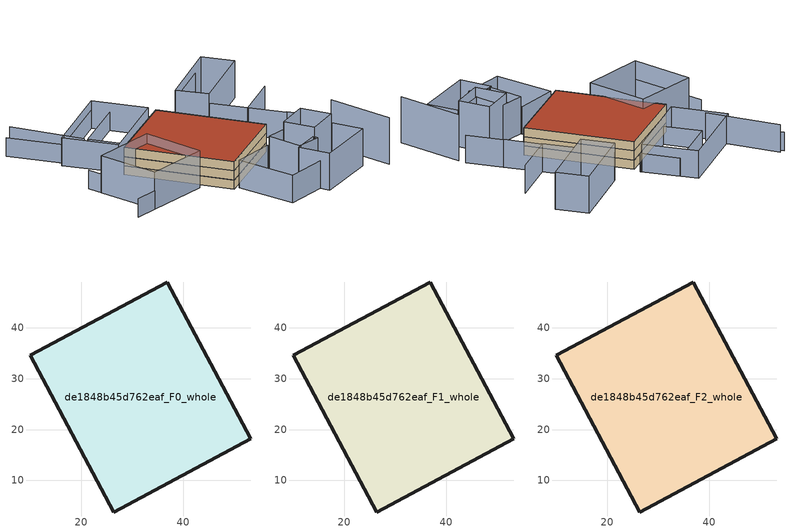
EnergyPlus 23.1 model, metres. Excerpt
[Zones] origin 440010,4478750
de1848b45d762eaf_F0_whole
 floor ground (EU_floor_Construction): 53.35,18.22 36.88,49.01 9.92,34.59 26.4,3.8 z0
 wall outside (EU_wall_Construction): 36.88,49.01 53.35,18.22 26.4,3.8 9.92,34.59 36.88,49.01 z0:3
de1848b45d762eaf_F1_whole
 floor to de1848b45d762eaf_F0_whole (EU_floor_Construction): 53.35,18.22 36.88,49.01 9.92,34.59 26.4,3.8 z3
 wall outside (EU_wall_Construction): 36.88,49.01 53.35,18.22 26.4,3.8 9.92,34.59 36.88,49.01 z3:6
de1848b45d762eaf_F2_whole
 floor to de1848b45d762eaf_F1_whole (EU_floor_Construction): 53.35,18.22 36.88,49.01 9.92,34.59 26.4,3.8 z6
 wall outside (EU_wall_Construction): 36.88,49.01 53.35,18.22 26.4,3.8 9.92,34.59 36.88,49.01 z6:9
 roof outside (EU_roof_Construction): 36.88,49.01 53.35,18.22 26.4,3.8 9.92,34.59 z9
shading: 19.87,11.81 -1.59,8.97 / -1.59,8.97 -4.28,29.29 / -4.28,29.29 17.18,32.13 / 17.18,32.13 19.87,11.81 / 66.86,-9.59 46.63,-16.47 / 46.63,-16.47 43.27,-6.59 / 43.27,-6.59 63.5,0.29 / 63.5,0.29 66.86,-9.59 / 50.96,6.57 52.49,-5.11 / 52.49,-5.11 44.13,-6.2 / 44.13,-6.2 42.6,5.48 / 42.6,5.48 50.96,6.57 / 75.27,55.15 52.11,41.72 / 52.11,41.72 46.77,50.93 / 46.77,50.93 69.94,64.35 / 69.94,64.35 75.27,55.15 z0:12; 70.04,10.64 64.25,20.82 / 64.19,20.73 58.15,31.31 / 58.15,31.31 73.12,39.85 / 58.15,31.16 52.05,41.7 / -4.08,69.55 5.77,47.46 / 65.11,61.55 46.79,50.94 / 42.47,6.18 46.08,-13.34 / 46.08,-13.34 31.8,-15.98 / 31.8,-15.98 28.19,3.54 / 28.19,3.54 42.47,6.18 / 1.41,52.65 27.6,67.45 / 27.6,67.45 36.4,51.9 / 36.4,51.9 10.2,37.09 / 10.2,37.09 1.41,52.65 z0:9; 73.54,-13.99 70.5,8.05 / 63.12,0.16 52.34,-3.96 / 52.34,-3.96 48.65,5.68 / 48.65,5.68 59.43,9.8 / 59.43,9.8 63.12,0.16 z0:15; -4.93,34.18 -1.58,8.96 / -1.58,8.96 -9.38,7.93 / 27.6,67.44 3.05,53.57 / 3.05,53.57 -5.84,69.3 / 11.34,51.81 30.61,62.45 / 30.61,62.45 36.68,51.47 / 36.68,51.47 17.4,40.83 / 17.4,40.83 11.34,51.81 z0:6
[Building]
EU S2 Campaign: North Axis=0; Terrain=City; Solar Distribution=FullExterior
[Site:Location]
Madrid: Latitude=40.5; Longitude=-3.5; Time Zone=1; Elevation=609
[SizingPeriod:WeatherFileDays]
AnnualSizingPeriod: Begin Month=1; Begin Day of Month=1; End Month=12; End Day of Month=31; Day of Week for Start Day=Monday; Use Weather File Daylight Saving Period=No; Use Weather File Rain and Snow Indicators=No
[MATERIAL]
EU_InternalMass_Material: Roughness=MediumRough; Thickness=0.1; Conductivity=1; Density=1800; Specific Heat=900; Thermal Absorptance=0.9; Solar Absorptance=0.7; Visible Absorptance=0.7
[MATERIAL:NOMASS] Roughness=MediumRough; Thermal Absorptance=0.9; Solar Absorptance=0.7; Visible Absorptance=0.7
Name | Thermal Resistance
EU_wall_NoMass | 0.609216
EU_roof_NoMass | 0.513268
EU_floor_NoMass | 0.568163
[CONSTRUCTION]
EU_wall_Construction: EU_wall_NoMass
EU_roof_Construction: EU_roof_NoMass
EU_floor_Construction: EU_floor_NoMass
EU_InternalMass_Construction: EU_InternalMass_Material
[ZONE] Type=1; Multiplier=1; Ceiling Height=autocalculate; Volume=3202.79; Floor Area=autocalculate; Part of Total Floor Area=Yes
de1848b45d762eaf_F0_whole; de1848b45d762eaf_F1_whole; de1848b45d762eaf_F2_whole
[INTERNALMASS] Construction=EU_InternalMass_Construction; Surface Area=1067.6
Name | Zone or ZoneList
de1848b45d762eaf_F0_whole_EU_InternalMass | de1848b45d762eaf_F0_whole
de1848b45d762eaf_F1_whole_EU_InternalMass | de1848b45d762eaf_F1_whole
de1848b45d762eaf_F2_whole_EU_InternalMass | de1848b45d762eaf_F2_whole
[OTHEREQUIPMENT] Fuel Type=Electricity; Design Level Calculation Method=Watts/Area; Power per Zone Floor Area=1; Fraction Latent=0; Fraction Radiant=0; Fraction Lost=0; Carbon Dioxide Generation Rate=0; EndUse Subcategory=EU_Step8_InternalGains
Name | Zone or ZoneList or Space or SpaceList | Schedule
EU_Step8_InternalGain_de1848b45d762eaf_F0_whole_f000 | de1848b45d762eaf_F0_whole | EU_Step8_GainSchedule_de1848b45d762eaf_F0_whole_f000
EU_Step8_InternalGain_de1848b45d762eaf_F1_whole_f000 | de1848b45d762eaf_F1_whole | EU_Step8_GainSchedule_de1848b45d762eaf_F1_whole_f000
EU_Step8_InternalGain_de1848b45d762eaf_F2_whole_f000 | de1848b45d762eaf_F2_whole | EU_Step8_GainSchedule_de1848b45d762eaf_F2_whole_f000
[ZONEVENTILATION:DESIGNFLOWRATE] Schedule=EU_AlwaysOn; Design Flow Rate Calculation Method=AirChanges/Hour; Air Changes per Hour=0.752966; Ventilation Type=Natural; Fan Pressure Rise=0; Fan Total Efficiency=1; Constant Term Coefficient=1; Temperature Term Coefficient=0; Velocity Term Coefficient=0; Velocity Squared Term Coefficient=0; Minimum Indoor Temperature=-100; Maximum Indoor Temperature=100; Delta Temperature=-100; Minimum Outdoor Temperature=-100; Maximum Outdoor Temperature=100; Maximum Wind Speed=40
Name | Zone or ZoneList or Space or SpaceList
EU_ConstantAir_de1848b45d762eaf_F0_whole | de1848b45d762eaf_F0_whole
EU_ConstantAir_de1848b45d762eaf_F1_whole | de1848b45d762eaf_F1_whole
EU_ConstantAir_de1848b45d762eaf_F2_whole | de1848b45d762eaf_F2_whole
[HVACTEMPLATE:THERMOSTAT] Constant Heating Setpoint=20; Constant Cooling Setpoint=50
EU_HeatOnly_de1848b45d762eaf_F0_whole; EU_HeatOnly_de1848b45d762eaf_F1_whole; EU_HeatOnly_de1848b45d762eaf_F2_whole
[HVACTEMPLATE:ZONE:IDEALLOADSAIRSYSTEM] System Availability Schedule=EU_AlwaysOn; Maximum Heating Supply Air Temperature=50; Minimum Cooling Supply Air Temperature=13; Maximum Heating Supply Air Humidity Ratio=0.0156; Minimum Cooling Supply Air Humidity Ratio=0.0077; Heating Limit=NoLimit; Cooling Limit=NoLimit; Heating Availability Schedule=EU_AlwaysOn; Cooling Availability Schedule=EU_CoolingOff; Dehumidification Control Type=ConstantSensibleHeatRatio; Cooling Sensible Heat Ratio=0.7; Dehumidification Setpoint=60; Humidification Control Type=None; Humidification Setpoint=30; Outdoor Air Method=None; Outdoor Air Flow Rate per Person=0.00944; Outdoor Air Flow Rate per Zone Floor Area=0; Outdoor Air Flow Rate per Zone=0; Demand Controlled Ventilation Type=None; Outdoor Air Economizer Type=NoEconomizer; Heat Recovery Type=None; Sensible Heat Recovery Effectiveness=0.7; Latent Heat Recovery Effectiveness=0.65
Name | Template Thermostat
de1848b45d762eaf_F0_whole | EU_HeatOnly_de1848b45d762eaf_F0_whole
de1848b45d762eaf_F1_whole | EU_HeatOnly_de1848b45d762eaf_F1_whole
de1848b45d762eaf_F2_whole | EU_HeatOnly_de1848b45d762eaf_F2_whole
[SIZING:ZONE] Zone Cooling Design Supply Air Temperature Input Method=SupplyAirTemperature; Zone Cooling Design Supply Air Temperature=13; Zone Heating Design Supply Air Temperature Input Method=SupplyAirTemperature; Zone Heating Design Supply Air Temperature=50; Zone Cooling Design Supply Air Humidity Ratio=0.008; Zone Heating Design Supply Air Humidity Ratio=0.008; Cooling Design Air Flow Method=DesignDay; Cooling Design Air Flow Rate=0; Cooling Minimum Air Flow per Zone Floor Area=0.000762; Cooling Minimum Air Flow=0; Cooling Minimum Air Flow Fraction=0.2; Heating Design Air Flow Method=DesignDay; Heating Design Air Flow Rate=0; Heating Maximum Air Flow per Zone Floor Area=0.002032; Heating Maximum Air Flow=0.141576; Heating Maximum Air Flow Fraction=0.3; Account for Dedicated Outdoor Air System=No; Dedicated Outdoor Air System Control Strategy=NeutralSupplyAir; Dedicated Outdoor Air Low Setpoint Temperature for Design=autosize; Dedicated Outdoor Air High Setpoint Temperature for Design=autosize; Zone Load Sizing Method=Sensible Load Only No Latent Load; Zone Latent Cooling Design Supply Air Humidity Ratio Input Method=HumidityRatioDifference; Zone Cooling Design Supply Air Humidity Ratio Difference=0.005; Zone Latent Heating Design Supply Air Humidity Ratio Input Method=HumidityRatioDifference; Zone Humidification Design Supply Air Humidity Ratio Difference=0.005
de1848b45d762eaf_F0_whole; de1848b45d762eaf_F1_whole; de1848b45d762eaf_F2_whole
[SCHEDULE:CONSTANT]
Name | Hourly Value
EU_AlwaysOn | 1
EU_CoolingOff | 0
[SCHEDULE:FILE] Column Number=1; Rows to Skip at Top=0; Number of Hours of Data=8760; Column Separator=Comma; Interpolate to Timestep=No; Minutes per Item=60; Adjust Schedule for Daylight Savings=Yes
Name | File
EU_Step8_GainSchedule_de1848b45d762eaf_F0_whole_f000 | ../../schedules/de1848b45d762eaf/de1848b45d762eaf_F0_whole_f000_gain.csv
EU_Step8_GainSchedule_de1848b45d762eaf_F1_whole_f000 | ../../schedules/de1848b45d762eaf/de1848b45d762eaf_F1_whole_f000_gain.csv
EU_Step8_GainSchedule_de1848b45d762eaf_F2_whole_f000 | ../../schedules/de1848b45d762eaf/de1848b45d762eaf_F2_whole_f000_gain.csv
